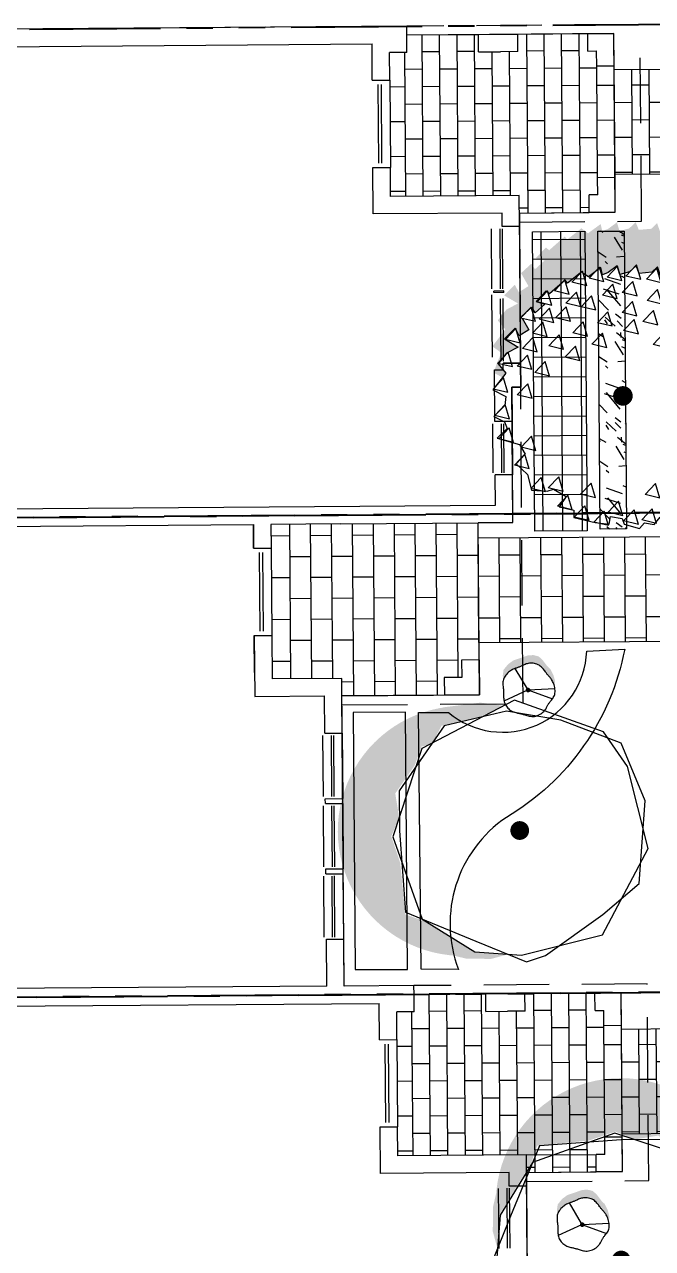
# Model space of a CAD drawing. Header units: feet. Extents: x 919634 to 928945, y 707022 to 708026.
# Drawn here: x 920528.63 to 920552.63, y 707397.41 to 707444.19 of the extents above; entities that cross this region are included whole.
import ezdxf

# ---------------------------------------------------------------- set-up
doc = ezdxf.new("R2010")
doc.units = ezdxf.units.FT
doc.header["$LTSCALE"] = 20
doc.header["$MEASUREMENT"] = 0
doc.linetypes.add('Site Plan$0$HIDDEN2', pattern=[0.1875, 0.125, -0.0625])
doc.linetypes.add('Site Plan$0$PHANTOM2', pattern=[1.25, 0.625, -0.125, 0.125, -0.125, 0.125, -0.125])
for name, color, linetype in [('-u-site-xref', 7, 'Continuous'), ('Site Plan$0$-u-site-bldg_interior', 252, 'Continuous'), ('Site Plan$0$SP-BLDG-ROOF ABOVE', 4, 'Site Plan$0$HIDDEN2'), ('Site Plan$0$SP-LOT PAVERS', 254, 'Continuous'), ('x-Villa6-LP Block$0$L-002', 253, 'Continuous'), ('x-Villa6-LP Block$0$LK-SHRB-013M', 253, 'Continuous'), ('x-Villa6-LP Block$0$LK-SHRB-035M', 253, 'Continuous'), ('x-Villa6-LP Block$0$LK-SHRB-TRNK', 253, 'Continuous'), ('x-Villa6-LP Block$0$LK-TREE-013M', 253, 'Continuous'), ('x-Villa6-LP Block$0$LK-TREE-025M', 253, 'Continuous'), ('x-Villa6-LP Block$0$LK-TREE-050M', 253, 'Continuous'), ('x-Villa6-LP Block$0$LK-TREE-TRNK', 253, 'Continuous'), ('x-Villa6-LP Block$0$LP-PATT-SHAR', 253, 'Continuous'), ('x-Villa6-LP Block$0$LP-SHAR-BRDR-CONT', 253, 'Continuous'), ('x-Villa6-LP Block$0$LP-SHRB', 253, 'Continuous'), ('x-Villa6-LP Block$0$LP-TREE', 253, 'Continuous')]:
    doc.layers.add(name, color=color, linetype=linetype)
for name, color, linetype, lineweight in [('Site Plan$0$SP-LOT LINES', 252, 'Site Plan$0$PHANTOM2', 40), ('Site Plan$0$SP-SIDEWALK', 2, 'Continuous', 25), ('SP-BUILDING-FOOTPRINT', 1, 'Continuous', 25)]:
    doc.layers.add(name, color=color, linetype=linetype, lineweight=lineweight)
for name, color, linetype, plot in [('x-Villa6-LP Block$0$LK-SHRB-SHAD', 253, 'Continuous', False), ('x-Villa6-LP Block$0$LK-TREE-SHAD', 253, 'Continuous', False), ('x-Villa6-LP Block$0$LK-TREE-SHAD-SM30', 253, 'Continuous', False), ('x-Villa6-LP Block$0$LK-TREE-SHAD-SM40', 253, 'Continuous', False), ('x-Villa6-LP Block$0$LK-TREE-SHAD-SM50', 253, 'Continuous', False)]:
    doc.layers.add(name, color=color, linetype=linetype, plot=plot)
doc.layers.get('-u-site-xref').off()

# ---------------------------------------------------------------- blocks, each defined once
blk = doc.blocks.new('Site Plan')
at = {"layer": 'Site Plan$0$SP-LOT PAVERS', "extrusion": (7.49369e-08, 5.50407e-10, 1)}
h = blk.add_hatch(dxfattribs=at)
h.set_pattern_fill('AR-B816', color=256, scale=0.083333, angle=90.4271)
h.set_pattern_definition([(90.42714, (920556.521, 707350.5699), (-0.666648, -0.00497), []), (180.42714, (920556.521, 707350.5699), (-0.661678, -0.671618), [0.666667, -0.666667])])
h.paths.add_polyline_path([(920551.169, 707442.469), (920551.168, 707442.599), (920550.501, 707442.594), (920550.497, 707443.18), (920550.164, 707443.177), (920550.159, 707443.843), (920547.481, 707443.823), (920547.486, 707443.157), (920545.986, 707443.146), (920545.981, 707443.813), (920543.242, 707443.791), (920543.247, 707443.126), (920542.581, 707443.121), (920542.622, 707437.621), (920547.538, 707437.658), (920547.543, 707436.979), (920550.21, 707437.011), (920550.205, 707437.677), (920550.538, 707437.68), (920550.533, 707438.335), (920551.2, 707438.34), (920551.199, 707438.469), (920555.865, 707438.503), (920555.836, 707442.503)])
h = blk.add_hatch(dxfattribs=at)
h.set_pattern_fill('AR-B816', color=256, scale=0.1, angle=90.4271)
h.set_pattern_definition([(90.4271, (920554.54635, 707347.1602), (-0.799978, -0.005964), []), (180.4271, (920554.54635, 707347.1602), (-0.794014, -0.805942), [0.8, -0.8])])
h.paths.add_polyline_path([(920545.969, 707424.57), (920545.965, 707425.145), (920538.048, 707425.086), (920538.092, 707419.181), (920540.759, 707419.201), (920540.764, 707418.533), (920544.68, 707418.563), (920544.675, 707419.23), (920545.342, 707419.235), (920545.337, 707419.9), (920546.004, 707419.906), (920545.999, 707420.57), (920555.999, 707420.645), (920555.969, 707424.645)])
h = blk.add_hatch(dxfattribs=at)
h.set_pattern_fill('AR-B816', color=256, scale=0.083333, angle=90.4271)
h.set_pattern_definition([(90.42714, (920556.7944, 707313.89814), (-0.666648, -0.00497), []), (180.42714, (920556.7944, 707313.89814), (-0.661678, -0.671618), [0.666667, -0.666667])])
h.paths.add_polyline_path([(920551.442, 707405.797), (920551.441, 707405.927), (920550.775, 707405.922), (920550.77, 707406.508), (920550.437, 707406.505), (920550.432, 707407.172), (920547.755, 707407.152), (920547.759, 707406.486), (920546.26, 707406.474), (920546.255, 707407.141), (920543.516, 707407.12), (920543.521, 707406.454), (920542.854, 707406.449), (920542.895, 707400.949), (920547.812, 707400.986), (920547.817, 707400.308), (920550.483, 707400.339), (920550.478, 707401.006), (920550.811, 707401.008), (920550.807, 707401.663), (920551.473, 707401.668), (920551.472, 707401.798), (920556.139, 707401.831), (920556.109, 707405.831)])
at = {"layer": 'Site Plan$0$-u-site-bldg_interior', "extrusion": (7.49369e-08, 5.50407e-10, 1)}
for p, q in [((920543.24, 707444.128, 0), (920502.824, 707443.827, 0)), ((920543.242, 707443.79, 0), (920543.24, 707444.126, 0)), ((920547.481, 707443.824, 0), (920550.159, 707443.844, 0)), ((920550.159, 707443.844, 0), (920551.159, 707443.851, 0)), ((920550.164, 707443.177, 0), (920550.159, 707443.844, 0)), ((920551.168, 707442.599, 0), (920551.159, 707443.851, 0)), ((920503.496, 707443.163, 0), (920541.912, 707443.449, 0)), ((920541.922, 707442.059, 0), (920541.912, 707443.449, 0)), ((920543.242, 707443.792, 0), (920545.981, 707443.813, 0)), ((920543.247, 707443.126, 0), (920543.242, 707443.792, 0)), ((920545.981, 707443.813, 0), (920547.481, 707443.824, 0)), ((920545.986, 707443.146, 0), (920545.981, 707443.813, 0)), ((920547.486, 707443.157, 0), (920547.481, 707443.824, 0)), ((920543.247, 707443.126, 0), (920542.581, 707443.121, 0)), ((920542.589, 707442.064, 0), (920542.581, 707443.121, 0)), ((920545.986, 707443.146, 0), (920546.819, 707443.152, 0)), ((920547.486, 707443.157, 0), (920546.819, 707443.152, 0)), ((920550.164, 707443.177, 0), (920550.497, 707443.18, 0)), ((920550.501, 707442.594, 0), (920550.497, 707443.18, 0)), ((920551.168, 707442.599, 0), (920550.501, 707442.594, 0)), ((920551.2, 707438.34, 0), (920551.168, 707442.599, 0)), ((920541.922, 707442.059, 0), (920542.589, 707442.064, 0)), ((920542.589, 707442.064, 0), (920542.613, 707438.731, 0)), ((920542.131, 707441.894, 0), (920542.154, 707438.894, 0)), ((920542.256, 707441.895, 0), (920542.279, 707438.895, 0)), ((920541.947, 707438.726, 0), (920542.613, 707438.731, 0)), ((920541.96, 707436.949, 0), (920541.947, 707438.726, 0)), ((920542.622, 707437.621, 0), (920542.613, 707438.731, 0)), ((920551.2, 707438.34, 0), (920550.533, 707438.335, 0)), ((920550.538, 707437.68, 0), (920550.533, 707438.335, 0)), ((920551.21, 707437.018, 0), (920551.2, 707438.34, 0)), ((920550.538, 707437.68, 0), (920550.205, 707437.677, 0)), ((920550.21, 707437.011, 0), (920550.205, 707437.677, 0)), ((920547.543, 707436.979, 0), (920550.21, 707437.011, 0)), ((920551.21, 707437.018, 0), (920550.21, 707437.011, 0)), ((920546.464, 707436.378, 0), (920546.481, 707434.086, 0)), ((920546.792, 707436.381, 0), (920546.81, 707434.089, 0)), ((920546.885, 707436.381, 0), (920546.902, 707434.089, 0)), ((920547.547, 707436.481, 0), (920547.586, 707431.252, 0)), ((920546.951, 707434.006, 0), (920546.565, 707434.003, 0)), ((920546.951, 707433.946, 0), (920546.951, 707434.006, 0)), ((920546.483, 707433.859, 0), (920546.501, 707431.477, 0)), ((920546.566, 707433.943, 0), (920546.565, 707434.003, 0)), ((920546.951, 707433.946, 0), (920546.566, 707433.943, 0)), ((920546.812, 707433.712, 0), (920546.83, 707431.329, 0)), ((920546.905, 707433.713, 0), (920546.923, 707431.33, 0)), ((920547.586, 707431.252, 0), (920546.923, 707431.247, 0)), ((920546.52, 707428.929, 0), (920546.534, 707427.058, 0)), ((920546.848, 707428.931, 0), (920546.862, 707427.061, 0)), ((920546.941, 707428.932, 0), (920546.955, 707427.061, 0)), ((920547.269, 707429.018, 0), (920547.284, 707426.98, 0)), ((920547.284, 707426.98, 0), (920546.618, 707426.975, 0)), ((920546.626, 707425.817, 0), (920546.618, 707426.975, 0)), ((920547.293, 707425.822, 0), (920547.284, 707426.98, 0)), ((920503.628, 707425.497, 0), (920546.626, 707425.817, 0)), ((920547.298, 707425.157, 0), (920547.293, 707425.822, 0)), ((920540.715, 707425.106, 0), (920545.965, 707425.145, 0)), ((920547.298, 707425.157, 0), (920545.965, 707425.147, 0)), ((920545.965, 707425.147, 0), (920547.298, 707425.157, 0)), ((920546.004, 707419.906, 0), (920545.965, 707425.145, 0)), ((920501.633, 707424.815, 0), (920537.382, 707425.081, 0)), ((920537.382, 707425.081, 0), (920537.388, 707424.173, 0)), ((920537.388, 707424.173, 0), (920537.382, 707425.081, 0)), ((920540.715, 707425.106, 0), (920538.048, 707425.086, 0)), ((920538.048, 707425.086, 0), (920538.055, 707424.178, 0)), ((920537.388, 707424.173, 0), (920538.055, 707424.178, 0)), ((920537.598, 707424.008, 0), (920537.62, 707421.008, 0)), ((920537.723, 707424.009, 0), (920537.745, 707421.009, 0)), ((920538.055, 707424.178, 0), (920538.08, 707420.844, 0)), ((920537.413, 707420.84, 0), (920538.08, 707420.844, 0)), ((920537.413, 707420.84, 0), (920537.431, 707418.509, 0)), ((920537.424, 707419.423, 0), (920537.413, 707420.84, 0)), ((920538.08, 707420.844, 0), (920538.092, 707419.181, 0)), ((920546.004, 707419.906, 0), (920545.337, 707419.901, 0)), ((920545.337, 707419.901, 0), (920545.342, 707419.235, 0)), ((920546.004, 707419.906, 0), (920546.014, 707418.573, 0)), ((920540.759, 707419.201, 0), (920538.092, 707419.181, 0)), ((920540.775, 707417.107, 0), (920540.759, 707419.201, 0)), ((920545.342, 707419.235, 0), (920544.675, 707419.23, 0)), ((920544.675, 707419.23, 0), (920544.68, 707418.563, 0)), ((920546.014, 707418.573, 0), (920544.68, 707418.563, 0)), ((920537.431, 707418.509, 0), (920540.097, 707418.529, 0)), ((920540.108, 707417.102, 0), (920540.097, 707418.529, 0)), ((920544.68, 707418.563, 0), (920540.764, 707418.534, 0)), ((920540.025, 707417.018, 0), (920540.043, 707414.685, 0)), ((920540.108, 707417.102, 0), (920540.775, 707417.107, 0)), ((920540.346, 707417.021, 0), (920540.363, 707414.687, 0)), ((920540.438, 707417.021, 0), (920540.456, 707414.688, 0)), ((920540.775, 707417.107, 0), (920540.793, 707414.607, 0)), ((920540.127, 707414.602, 0), (920540.793, 707414.607, 0)), ((920540.128, 707414.415, 0), (920540.127, 707414.602, 0)), ((920540.128, 707414.415, 0), (920540.795, 707414.42, 0)), ((920540.795, 707414.42, 0), (920540.793, 707414.607, 0)), ((920540.795, 707414.42, 0), (920540.813, 707411.92, 0)), ((920540.045, 707414.331, 0), (920540.063, 707411.998, 0)), ((920540.366, 707414.333, 0), (920540.383, 707412, 0)), ((920540.458, 707414.334, 0), (920540.476, 707412.001, 0)), ((920540.083, 707409.31, 0), (920540.065, 707411.643, 0)), ((920540.147, 707411.915, 0), (920540.813, 707411.92, 0)), ((920540.148, 707411.727, 0), (920540.147, 707411.915, 0)), ((920540.148, 707411.727, 0), (920540.815, 707411.732, 0)), ((920540.403, 707409.313, 0), (920540.386, 707411.646, 0)), ((920540.496, 707409.313, 0), (920540.478, 707411.647, 0)), ((920540.815, 707411.732, 0), (920540.813, 707411.92, 0)), ((920540.833, 707409.232, 0), (920540.815, 707411.732, 0)), ((920540.167, 707409.227, 0), (920540.833, 707409.232, 0)), ((920540.18, 707407.435, 0), (920540.167, 707409.227, 0)), ((920540.847, 707407.44, 0), (920540.833, 707409.232, 0)), ((920540.18, 707407.435, 0), (920501.764, 707407.149, 0)), ((920543.513, 707407.456, 0), (920540.847, 707407.44, 0)), ((920543.516, 707407.121, 0), (920543.513, 707407.456, 0)), ((920543.516, 707407.121, 0), (920546.255, 707407.141, 0)), ((920543.521, 707406.454, 0), (920543.516, 707407.121, 0)), ((920546.255, 707407.141, 0), (920547.755, 707407.152, 0)), ((920546.26, 707406.474, 0), (920546.255, 707407.141, 0)), ((920547.755, 707407.152, 0), (920550.432, 707407.172, 0)), ((920547.759, 707406.486, 0), (920547.755, 707407.152, 0)), ((920550.432, 707407.172, 0), (920551.432, 707407.18, 0)), ((920550.437, 707406.505, 0), (920550.432, 707407.172, 0)), ((920551.441, 707405.927, 0), (920551.432, 707407.18, 0)), ((920503.769, 707406.491, 0), (920542.185, 707406.777, 0)), ((920542.195, 707405.387, 0), (920542.185, 707406.777, 0)), ((920543.521, 707406.454, 0), (920542.854, 707406.449, 0)), ((920542.862, 707405.392, 0), (920542.854, 707406.449, 0)), ((920546.26, 707406.474, 0), (920547.093, 707406.481, 0)), ((920547.759, 707406.486, 0), (920547.093, 707406.481, 0)), ((920550.437, 707406.505, 0), (920550.77, 707406.508, 0)), ((920550.775, 707405.922, 0), (920550.77, 707406.508, 0)), ((920551.441, 707405.927, 0), (920550.775, 707405.922, 0)), ((920551.473, 707401.668, 0), (920551.441, 707405.927, 0)), ((920542.195, 707405.387, 0), (920542.862, 707405.392, 0)), ((920542.405, 707405.222, 0), (920542.427, 707402.222, 0)), ((920542.53, 707405.223, 0), (920542.552, 707402.223, 0)), ((920542.862, 707405.392, 0), (920542.887, 707402.059, 0)), ((920542.22, 707402.054, 0), (920542.887, 707402.059, 0)), ((920542.233, 707400.277, 0), (920542.22, 707402.054, 0)), ((920542.895, 707400.949, 0), (920542.887, 707402.059, 0)), ((920551.473, 707401.668, 0), (920550.807, 707401.663, 0)), ((920550.811, 707401.008, 0), (920550.807, 707401.663, 0)), ((920551.483, 707400.346, 0), (920551.473, 707401.668, 0)), ((920547.812, 707400.986, 0), (920550.478, 707401.006, 0)), ((920550.811, 707401.008, 0), (920550.478, 707401.006, 0)), ((920550.483, 707400.339, 0), (920550.478, 707401.006, 0)), ((920547.817, 707400.308, 0), (920550.483, 707400.339, 0)), ((920551.483, 707400.346, 0), (920550.483, 707400.339, 0)), ((920546.738, 707399.706, 0), (920546.755, 707397.414, 0)), ((920547.066, 707399.709, 0), (920547.083, 707397.417, 0)), ((920547.158, 707399.709, 0), (920547.176, 707397.418, 0)), ((920547.82, 707399.809, 0), (920547.859, 707394.58, 0))]:
    blk.add_line(p, q, dxfattribs=at)
at = {"layer": 'Site Plan$0$-u-site-bldg_interior', "extrusion": (7.49369e-08, 5.50407e-10, 1), "elevation": 0.069}
for points in [[(920547.546, 707436.549), (920547.538, 707437.658), (920542.622, 707437.621)], [(920547.543, 707436.979), (920547.547, 707436.47), (920546.884, 707436.465), (920546.881, 707436.986), (920541.96, 707436.949)], [(920547.259, 707430.333), (920547.593, 707430.336), (920547.586, 707431.252)], [(920547.82, 707399.877), (920547.812, 707400.986), (920542.895, 707400.949)], [(920547.817, 707400.308), (920547.82, 707399.798), (920547.158, 707399.793), (920547.154, 707400.314), (920542.233, 707400.277)]]:
    blk.add_lwpolyline(points, dxfattribs=at)
blk.add_lwpolyline([(920547.586, 707431.252), (920547.593, 707430.336), (920547.259, 707430.333), (920547.269, 707429.018), (920546.603, 707429.013), (920546.588, 707430.995), (920546.925, 707430.998), (920546.923, 707431.247)], close=True, dxfattribs=at)
at = {"layer": 'Site Plan$0$SP-BLDG-ROOF ABOVE', "extrusion": (7.49369e-08, 5.50407e-10, 1)}
for p, q in [((920552.156, 707444.192, 0), (920543.24, 707444.126, 0)), ((920552.212, 707436.674, 0), (920552.156, 707444.192, 0)), ((920547.546, 707436.639, 0), (920552.212, 707436.674, 0))]:
    blk.add_line(p, q, dxfattribs=at)
at = {"layer": 'Site Plan$0$SP-BLDG-ROOF ABOVE', "extrusion": (7.49369e-08, 5.50407e-10, 1), "elevation": 0.069}
for points in [[(920540.767, 707418.185), (920547.683, 707418.236), (920547.593, 707430.334)], [(920547.819, 707399.97), (920552.486, 707400.005), (920552.43, 707407.523), (920543.513, 707407.456)]]:
    blk.add_lwpolyline(points, dxfattribs=at)
at = {"layer": 'Site Plan$0$SP-LOT LINES', "ltscale": 0.4, "extrusion": (7.49369e-08, 5.50407e-10, 1)}
for p, q in [((920488.825, 707443.72, 0), (920578.823, 707444.391, 0)), ((920578.962, 707425.725, 0), (920488.964, 707425.054, 0)), ((920488.964, 707425.054, 0), (920578.962, 707425.725, 0)), ((920489.101, 707406.721, 0), (920579.099, 707407.392, 0)), ((920579.099, 707407.392, 0), (920489.101, 707406.721, 0))]:
    blk.add_line(p, q, dxfattribs=at)
at = {"layer": 'Site Plan$0$SP-SIDEWALK', "extrusion": (7.49369e-08, 5.50407e-10, 1)}
for p, q in [((920551.17, 707442.469, 0), (920555.832, 707442.503, 0)), ((920551.198, 707438.469, 0), (920555.861, 707438.503, 0)), ((920545.969, 707424.57, 0), (920555.97, 707424.645, 0)), ((920545.999, 707420.57, 0), (920555.999, 707420.645, 0)), ((920551.443, 707405.797, 0), (920556.106, 707405.831, 0)), ((920551.472, 707401.798, 0), (920556.135, 707401.831, 0))]:
    blk.add_line(p, q, dxfattribs=at)
blk = doc.blocks.new('x-Villa6-LP Block$0$TREE-SIMP-007')
at = {"layer": 'x-Villa6-LP Block$0$LK-TREE-SHAD'}
blk.add_hatch(color=256, dxfattribs=at).paths.add_polyline_path([(0.0446, 0.4933), (0.1186, 0.5129), (0.2186, 0.5107), (0.362, 0.476), (0.4816, 0.4108), (0.5968, 0.2935), (0.6686, 0.0957), (0.6708, -0.0759), (0.6294, -0.2193), (0.5555, -0.3345), (0.436, -0.4301), (0.3012, -0.4952), (0.1533, -0.5126), (0.062, -0.4996), (0.1533, -0.4561), (0.3099, -0.4214), (0.349, -0.3475), (0.3903, -0.3388), (0.4186, -0.2628), (0.4968, -0.152), (0.4816, -0.0542), (0.5142, 0.0197), (0.4794, 0.124), (0.4599, 0.3326), (0.3925, 0.3565), (0.1838, 0.4868)])
at = {"layer": 'x-Villa6-LP Block$0$LK-TREE-SHAD-SM30'}
h = blk.add_hatch(color=256, dxfattribs=at)
edge = h.paths.add_edge_path()
edge.add_arc((0.2278, 0), 0.5, 268.9557, 451.0443)
edge.add_arc((0.2096, 0), 0.5, -88.9557, 88.9557, ccw=False)
at = {"layer": 'x-Villa6-LP Block$0$LK-TREE-SHAD-SM40'}
h = blk.add_hatch(color=256, dxfattribs=at)
edge = h.paths.add_edge_path()
edge.add_arc((0.2096, 0), 0.5, 271.0443, 448.9557)
edge.add_arc((0.2096, 0), 0.5, 88.9557, 91.3924)
edge.add_arc((0.1853, 0), 0.5, -88.6076, 88.6076, ccw=False)
edge.add_arc((0.2096, 0), 0.5, 268.6076, 271.0443)
at = {"layer": 'x-Villa6-LP Block$0$LK-TREE-SHAD-SM50'}
h = blk.add_hatch(color=256, dxfattribs=at)
edge = h.paths.add_edge_path()
edge.add_arc((0.1853, 0), 0.5, 271.3924, 448.6076)
edge.add_arc((0.1853, 0), 0.5, 88.6076, 95.2219)
edge.add_arc((0.1591, -0.0014), 0.4997, -86.0659, 92.2148, ccw=False)
edge.add_arc((0.1853, 0), 0.5, 270.9269, 271.3924)
at = {"layer": 'x-Villa6-LP Block$0$LK-TREE-025M'}
blk.add_lwpolyline([(-0.0996, 0.5009), (-0.3296, 0.3389), (-0.4764, 0.2162), (-0.5027, -0.1144), (-0.4085, -0.3466), (-0.1675, -0.4407), (0.0494, -0.4779), (0.2992, -0.421), (0.4811, -0.1626), (0.4811, -0.0028), (0.4592, 0.3235), (0.1787, 0.4418), (-0.0229, 0.525)], close=True, dxfattribs=at)
at = {"layer": 'x-Villa6-LP Block$0$LK-TREE-050M'}
blk.add_lwpolyline([(-0.0032, 0.4987), (-0.3274, 0.4199), (-0.5137, 0.0761), (-0.4326, -0.2524), (-0.3384, -0.3925), (0.0166, -0.5217), (0.3891, -0.3312), (0.5074, 0.0213), (0.3934, 0.352), (0.1831, 0.4834)], close=True, dxfattribs=at)
at = {"layer": 'x-Villa6-LP Block$0$LK-TREE-TRNK', "const_width": 0.0375}
blk.add_lwpolyline([(-0.0187, 0, 1), (0.0188, 0, 1)], format="xyb", close=True, dxfattribs=at)
blk = doc.blocks.new('x-Villa6-LP Block$0$TREE-EVGR-001')
at = {"layer": 'x-Villa6-LP Block$0$LK-TREE-SHAD'}
blk.add_hatch(color=256, dxfattribs=at).paths.add_polyline_path([(0.109, -0.4758), (0.1079, -0.5039), (0.1722, -0.4845), (0.1683, -0.4622), (0.2405, -0.4622), (0.2327, -0.5), (0.2814, -0.4728), (0.297, -0.4533), (0.3476, -0.4513), (0.3963, -0.4359), (0.3769, -0.4143), (0.4451, -0.3637), (0.449, -0.3988), (0.5055, -0.3656), (0.4899, -0.3462), (0.5191, -0.3111), (0.5673, -0.2935), (0.5386, -0.2546), (0.562, -0.2351), (0.6244, -0.2118), (0.6068, -0.1884), (0.6166, -0.1514), (0.6614, -0.1358), (0.64, -0.1144), (0.6361, -0.0657), (0.6653, -0.054), (0.6419, -0.0287), (0.6322, 0.0083), (0.6653, 0.0181), (0.64, 0.0531), (0.6322, 0.0745), (0.6594, 0.0804), (0.6244, 0.1291), (0.6341, 0.1427), (0.6438, 0.1544), (0.601, 0.2089), (0.6127, 0.2187), (0.5601, 0.279), (0.5717, 0.2907), (0.5308, 0.3297), (0.5211, 0.2966), (0.4879, 0.3336), (0.5094, 0.3472), (0.4735, 0.3871), (0.4236, 0.3589), (0.4003, 0.3959), (0.4295, 0.4115), (0.3886, 0.4524), (0.3574, 0.3998), (0.334, 0.4446), (0.2931, 0.4777), (0.258, 0.4485), (0.1937, 0.4991), (0.1683, 0.4644), (0.1333, 0.4806), (0.0923, 0.4952), (0.0746, 0.4614), (0.091, 0.4485), (0.1261, 0.4777), (0.167, 0.4446), (0.1904, 0.3998), (0.2216, 0.4524), (0.2625, 0.4115), (0.2333, 0.3959), (0.2566, 0.3589), (0.3065, 0.3871), (0.3424, 0.3472), (0.3209, 0.3336), (0.3541, 0.2966), (0.3638, 0.3297), (0.4047, 0.2907), (0.3931, 0.279), (0.4457, 0.2187), (0.434, 0.2089), (0.4768, 0.1544), (0.4671, 0.1427), (0.4574, 0.1291), (0.4924, 0.0804), (0.4652, 0.0745), (0.473, 0.0531), (0.4983, 0.0181), (0.4652, 0.0083), (0.4749, -0.0287), (0.4983, -0.054), (0.4691, -0.0657), (0.473, -0.1144), (0.4944, -0.1358), (0.4496, -0.1514), (0.4398, -0.1884), (0.4574, -0.2118), (0.395, -0.2351), (0.3716, -0.2546), (0.4003, -0.2935), (0.3521, -0.3111), (0.3229, -0.3462), (0.3385, -0.3656), (0.282, -0.3988), (0.2781, -0.3637), (0.2099, -0.4143), (0.2293, -0.4359), (0.1806, -0.4513), (0.13, -0.4533), (0.1144, -0.4728)])
at = {"layer": 'x-Villa6-LP Block$0$LK-TREE-013M'}
for p, q in [((-0.1749, 0.4209), (-0.1609, 0.4775)), ((-0.1189, 0.4371), (-0.1609, 0.4775)), ((-0.0858, 0.4354), (-0.0718, 0.4921)), ((-0.0297, 0.4516), (-0.0718, 0.4921)), ((0.0161, 0.4409), (0.0301, 0.4975)), ((0.0721, 0.4571), (0.0301, 0.4975)), ((0.1143, 0.4227), (0.1284, 0.4793)), ((0.1704, 0.4389), (0.1284, 0.4793)), ((-0.1749, 0.4209), (-0.1189, 0.4371)), ((-0.0858, 0.4354), (-0.0297, 0.4516)), ((0.0161, 0.4409), (0.0721, 0.4571)), ((0.1143, 0.4227), (0.1704, 0.4389)), ((0.2053, 0.3918), (0.2193, 0.4484)), ((0.2614, 0.408), (0.2193, 0.4484)), ((-0.2768, 0.3609), (-0.2628, 0.4175)), ((-0.2768, 0.3609), (-0.2208, 0.3771)), ((-0.2208, 0.3771), (-0.2628, 0.4175)), ((-0.2077, 0.3354), (-0.1937, 0.3921)), ((-0.1516, 0.3516), (-0.1937, 0.3921)), ((-0.0076, 0.3482), (0.0065, 0.4048)), ((0.0485, 0.3643), (0.0065, 0.4048)), ((0.1034, 0.3482), (0.1174, 0.4048)), ((0.1595, 0.3643), (0.1174, 0.4048)), ((0.1702, 0.3272), (0.1842, 0.3838)), ((0.2262, 0.3433), (0.1842, 0.3838)), ((0.2053, 0.3918), (0.2614, 0.408)), ((0.2872, 0.3336), (0.3012, 0.3902)), ((0.3432, 0.3498), (0.3012, 0.3902)), ((-0.366, 0.2991), (-0.352, 0.3557)), ((-0.3099, 0.3152), (-0.352, 0.3557)), ((-0.2077, 0.3354), (-0.1516, 0.3516)), ((-0.0076, 0.3482), (0.0485, 0.3643)), ((0.0779, 0.2809), (0.092, 0.3375)), ((0.134, 0.297), (0.092, 0.3375)), ((0.1034, 0.3482), (0.1595, 0.3643)), ((0.1702, 0.3272), (0.2262, 0.3433)), ((0.229, 0.2882), (0.243, 0.3448)), ((0.285, 0.3043), (0.243, 0.3448)), ((0.2872, 0.3336), (0.3432, 0.3498)), ((-0.366, 0.2991), (-0.3099, 0.3152)), ((-0.3648, 0.2323), (-0.3507, 0.2889)), ((-0.3087, 0.2485), (-0.3507, 0.2889)), ((0.0779, 0.2809), (0.134, 0.297)), ((0.1798, 0.2263), (0.1939, 0.283)), ((0.2359, 0.2425), (0.1939, 0.283)), ((0.229, 0.2882), (0.285, 0.3043)), ((0.2824, 0.2625), (0.2964, 0.3191)), ((0.3384, 0.2786), (0.2964, 0.3191)), ((0.349, 0.27), (0.3631, 0.3266)), ((0.349, 0.27), (0.4051, 0.2861)), ((0.4051, 0.2861), (0.3631, 0.3266)), ((-0.4351, 0.1972), (-0.4211, 0.2539)), ((-0.3791, 0.2134), (-0.4211, 0.2539)), ((-0.3648, 0.2323), (-0.3087, 0.2485)), ((0.1798, 0.2263), (0.2359, 0.2425)), ((0.2824, 0.2625), (0.3384, 0.2786)), ((0.2872, 0.1991), (0.3012, 0.2557)), ((0.3432, 0.2152), (0.3012, 0.2557)), ((0.3909, 0.2027), (0.4049, 0.2593)), ((0.4469, 0.2189), (0.4049, 0.2593)), ((-0.4769, 0.1331), (-0.4629, 0.1898)), ((-0.4209, 0.1493), (-0.4629, 0.1898)), ((-0.4351, 0.1972), (-0.3791, 0.2134)), ((0.1362, 0.1645), (0.1502, 0.2211)), ((0.1922, 0.1807), (0.1502, 0.2211)), ((0.229, 0.1336), (0.243, 0.1902)), ((0.285, 0.1498), (0.243, 0.1902)), ((0.2872, 0.1991), (0.3432, 0.2152)), ((0.3428, 0.159), (0.3568, 0.2156)), ((0.3988, 0.1752), (0.3568, 0.2156)), ((0.3909, 0.2027), (0.4469, 0.2189)), ((0.4236, 0.1354), (0.4377, 0.192)), ((0.4797, 0.1516), (0.4377, 0.192)), ((-0.4769, 0.1331), (-0.4209, 0.1493)), ((-0.3896, 0.1081), (-0.3756, 0.1648)), ((-0.3336, 0.1243), (-0.3756, 0.1648)), ((0.1362, 0.1645), (0.1922, 0.1807)), ((0.229, 0.1336), (0.285, 0.1498)), ((0.329, 0.1009), (0.3431, 0.1575)), ((0.3428, 0.159), (0.3988, 0.1752)), ((0.3851, 0.117), (0.3431, 0.1575)), ((0.4236, 0.1354), (0.4797, 0.1516)), ((-0.497, 0.0591), (-0.4829, 0.1157)), ((-0.4409, 0.0752), (-0.4829, 0.1157)), ((-0.3896, 0.1081), (-0.3336, 0.1243)), ((0.1853, 0.0609), (0.1993, 0.1175)), ((0.2413, 0.077), (0.1993, 0.1175)), ((0.2672, 0.0391), (0.2812, 0.0957)), ((0.3232, 0.0552), (0.2812, 0.0957)), ((0.329, 0.1009), (0.3851, 0.117)), ((0.4382, 0.07), (0.4522, 0.1266)), ((0.4942, 0.0861), (0.4522, 0.1266)), ((-0.497, 0.0591), (-0.4409, 0.0752)), ((-0.4597, 0.0038), (-0.4457, 0.0604)), ((-0.4036, 0.0199), (-0.4457, 0.0604)), ((0.1853, 0.0609), (0.2413, 0.077)), ((0.2672, 0.0391), (0.3232, 0.0552)), ((0.3727, 0.0191), (0.3867, 0.0757)), ((0.4287, 0.0352), (0.3867, 0.0757)), ((0.4382, 0.07), (0.4942, 0.0861)), ((0.4418, 0.0009), (0.4559, 0.0575)), ((0.4979, 0.017), (0.4559, 0.0575)), ((-0.4933, -0.0555), (-0.4793, 0.0011)), ((-0.4373, -0.0393), (-0.4793, 0.0011)), ((-0.4597, 0.0038), (-0.4036, 0.0199)), ((0.3054, -0.0555), (0.3194, 0.0011)), ((0.3614, -0.0393), (0.3194, 0.0011)), ((0.3727, 0.0191), (0.4287, 0.0352)), ((0.4418, 0.0009), (0.4979, 0.017)), ((-0.4933, -0.0555), (-0.4373, -0.0393)), ((0.2362, -0.061), (0.2503, -0.0043)), ((0.2362, -0.061), (0.2923, -0.0448)), ((0.2923, -0.0448), (0.2503, -0.0043)), ((0.3054, -0.0555), (0.3614, -0.0393)), ((0.3818, -0.0573), (0.3958, -0.0007)), ((0.3818, -0.0573), (0.4378, -0.0412)), ((0.4378, -0.0412), (0.3958, -0.0007)), ((0.4455, -0.0719), (0.4595, -0.0152)), ((0.5015, -0.0557), (0.4595, -0.0152)), ((-0.4899, -0.1256), (-0.4759, -0.0689)), ((-0.4338, -0.1094), (-0.4759, -0.0689)), ((-0.3933, -0.1391), (-0.3792, -0.0825)), ((-0.3372, -0.123), (-0.3792, -0.0825)), ((0.2708, -0.1355), (0.2848, -0.0789)), ((0.3269, -0.1193), (0.2848, -0.0789)), ((0.4327, -0.1501), (0.4468, -0.0934)), ((0.4455, -0.0719), (0.5015, -0.0557)), ((0.4888, -0.1339), (0.4468, -0.0934)), ((-0.4899, -0.1256), (-0.4338, -0.1094)), ((-0.3933, -0.1391), (-0.3372, -0.123)), ((0.1817, -0.1737), (0.1957, -0.1171)), ((0.2377, -0.1575), (0.1957, -0.1171)), ((0.2708, -0.1355), (0.3269, -0.1193)), ((0.3509, -0.1519), (0.3649, -0.0953)), ((0.3509, -0.1519), (0.4069, -0.1357)), ((0.4069, -0.1357), (0.3649, -0.0953)), ((0.4327, -0.1501), (0.4888, -0.1339)), ((-0.466, -0.2064), (-0.452, -0.1498)), ((-0.41, -0.1903), (-0.452, -0.1498)), ((0.1817, -0.1737), (0.2377, -0.1575)), ((0.2471, -0.2119), (0.2612, -0.1553)), ((0.3032, -0.1957), (0.2612, -0.1553)), ((0.3363, -0.2428), (0.3503, -0.1862)), ((0.3923, -0.2266), (0.3503, -0.1862)), ((0.4, -0.2319), (0.414, -0.1753)), ((0.456, -0.2157), (0.414, -0.1753)), ((-0.466, -0.2064), (-0.41, -0.1903)), ((-0.3423, -0.2646), (-0.3283, -0.208)), ((-0.2863, -0.2484), (-0.3283, -0.208)), ((0.0416, -0.281), (0.0556, -0.2244)), ((0.0976, -0.2648), (0.0556, -0.2244)), ((0.1416, -0.2737), (0.1557, -0.2171)), ((0.1977, -0.2575), (0.1557, -0.2171)), ((0.2471, -0.2119), (0.3032, -0.1957)), ((0.2653, -0.2755), (0.2794, -0.2189)), ((0.3214, -0.2594), (0.2794, -0.2189)), ((0.3363, -0.2428), (0.3923, -0.2266)), ((0.4, -0.2319), (0.456, -0.2157)), ((-0.4206, -0.2937), (-0.4065, -0.2371)), ((-0.4206, -0.2937), (-0.3645, -0.2775)), ((-0.3645, -0.2775), (-0.4065, -0.2371)), ((-0.3423, -0.2646), (-0.2863, -0.2484)), ((0.0416, -0.281), (0.0976, -0.2648)), ((0.1416, -0.2737), (0.1977, -0.2575)), ((0.2653, -0.2755), (0.3214, -0.2594)), ((0.3454, -0.3064), (0.3594, -0.2498)), ((0.4014, -0.2903), (0.3594, -0.2498)), ((-0.3605, -0.3683), (-0.3465, -0.3116)), ((-0.3045, -0.3521), (-0.3465, -0.3116)), ((-0.2368, -0.3719), (-0.2228, -0.3153)), ((-0.1808, -0.3557), (-0.2228, -0.3153)), ((-0.0403, -0.3428), (-0.0263, -0.2862)), ((-0.0403, -0.3428), (0.0157, -0.3266)), ((0.0157, -0.3266), (-0.0263, -0.2862)), ((0.0798, -0.3646), (0.0938, -0.308)), ((0.1358, -0.3485), (0.0938, -0.308)), ((0.2035, -0.341), (0.2175, -0.2844)), ((0.2035, -0.341), (0.2595, -0.3248)), ((0.2595, -0.3248), (0.2175, -0.2844)), ((0.2781, -0.3846), (0.2921, -0.328)), ((0.3341, -0.3685), (0.2921, -0.328)), ((0.3454, -0.3064), (0.4014, -0.2903)), ((-0.3605, -0.3683), (-0.3045, -0.3521)), ((-0.2957, -0.4188), (-0.2817, -0.3621)), ((-0.2397, -0.4026), (-0.2817, -0.3621)), ((-0.2368, -0.3719), (-0.1808, -0.3557)), ((-0.1222, -0.421), (-0.1082, -0.3644)), ((-0.0661, -0.4048), (-0.1082, -0.3644)), ((-0.0021, -0.4264), (0.0119, -0.3698)), ((0.0539, -0.4103), (0.0119, -0.3698)), ((0.0798, -0.3646), (0.1358, -0.3485)), ((0.2781, -0.3846), (0.3341, -0.3685)), ((-0.2957, -0.4188), (-0.2397, -0.4026)), ((-0.2077, -0.461), (-0.1937, -0.4044)), ((-0.1516, -0.4448), (-0.1937, -0.4044)), ((-0.1222, -0.421), (-0.0661, -0.4048)), ((-0.0021, -0.4264), (0.0539, -0.4103)), ((0.178, -0.4519), (0.192, -0.3953)), ((0.2341, -0.4357), (0.192, -0.3953)), ((-0.2077, -0.461), (-0.1516, -0.4448)), ((-0.0585, -0.4974), (-0.0445, -0.4407)), ((-0.0025, -0.4812), (-0.0445, -0.4407)), ((0.067, -0.4919), (0.0811, -0.4353)), ((0.1231, -0.4757), (0.0811, -0.4353)), ((0.178, -0.4519), (0.2341, -0.4357)), ((-0.0585, -0.4974), (-0.0025, -0.4812)), ((0.067, -0.4919), (0.1231, -0.4757))]:
    blk.add_line(p, q, dxfattribs=at)
at = {"layer": 'x-Villa6-LP Block$0$LK-TREE-050M'}
for points in [[(0.3015, 0.3842), (0.2566, 0.3589), (0.2333, 0.3959), (0.2625, 0.4115), (0.2216, 0.4524), (0.1904, 0.3998), (0.167, 0.4446), (0.1261, 0.4777), (0.091, 0.4485), (0.0267, 0.4991), (0.0013, 0.4485), (-0.0337, 0.4524), (-0.0747, 0.4952), (-0.0961, 0.4543), (-0.1214, 0.4446), (-0.1585, 0.4835), (-0.1838, 0.3979), (-0.2208, 0.3764), (-0.2578, 0.4115), (-0.2988, 0.3686), (-0.3592, 0.3531), (-0.3631, 0.2927), (-0.3553, 0.2693), (-0.3845, 0.2206), (-0.4235, 0.2479), (-0.4371, 0.1914), (-0.4644, 0.1914), (-0.4839, 0.1096), (-0.4917, 0.057), (-0.4625, 0.0512), (-0.4703, 0.0064), (-0.4917, -0.0014), (-0.5092, -0.0599), (-0.4878, -0.0793), (-0.4936, -0.1163), (-0.4664, -0.1397), (-0.4664, -0.167), (-0.4722, -0.2157), (-0.4352, -0.2098), (-0.4118, -0.2429), (-0.4254, -0.2936), (-0.3865, -0.2916), (-0.3455, -0.3131), (-0.367, -0.3695), (-0.3358, -0.3695), (-0.291, -0.3676), (-0.3007, -0.4202), (-0.2812, -0.4221), (-0.2403, -0.4085), (-0.1955, -0.4241), (-0.215, -0.4669), (-0.1546, -0.4494), (-0.0941, -0.4533), (-0.0571, -0.4513), (-0.0591, -0.5039), (0.0052, -0.4845), (0.0013, -0.4513), (0.0735, -0.4513), (0.0657, -0.5), (0.1144, -0.4728), (0.13, -0.4533), (0.1806, -0.4513), (0.2235, -0.4377)], [(0.3989, -0.2916), (0.3716, -0.2546), (0.395, -0.2351), (0.4574, -0.2118), (0.4398, -0.1884), (0.4496, -0.1514), (0.4944, -0.1358), (0.473, -0.1144), (0.4691, -0.0657), (0.4983, -0.054), (0.4749, -0.0287), (0.4652, 0.0083), (0.4983, 0.0181), (0.473, 0.0531), (0.4652, 0.0745), (0.4924, 0.0804), (0.4574, 0.1291), (0.4671, 0.1427), (0.4768, 0.1544), (0.434, 0.2089), (0.4457, 0.2187), (0.3931, 0.279), (0.4047, 0.2907), (0.3638, 0.3297), (0.3541, 0.2966), (0.3209, 0.3336), (0.3424, 0.3472), (0.3073, 0.3862)], [(0.2274, -0.4338), (0.2099, -0.4143), (0.2781, -0.3637), (0.282, -0.3988), (0.3385, -0.3656), (0.3229, -0.3462), (0.3521, -0.3111), (0.4106, -0.2897)]]:
    blk.add_lwpolyline(points, dxfattribs=at)
at = {"layer": 'x-Villa6-LP Block$0$LK-TREE-TRNK', "const_width": 0.0375}
blk.add_lwpolyline([(-0.007, -0.0174, 1), (0.007, 0.0174, 1)], format="xyb", close=True, dxfattribs=at)
blk = doc.blocks.new('x-Villa6-LP Block$0$SHRUB-LRG-121')
at = {"layer": 'x-Villa6-LP Block$0$LK-SHRB-SHAD'}
blk.add_hatch(color=256, dxfattribs=at).paths.add_polyline_path([(0.207, 0.499), (0.295, 0.508), (0.412, 0.491), (0.524, 0.398), (0.6, 0.292), (0.643, 0.158), (0.699, -0.002), (0.704, -0.11), (0.678, -0.216), (0.611, -0.291), (0.475, -0.393), (0.41, -0.458), (0.291, -0.516), (0.168, -0.546), (0.088, -0.542), (0.064, -0.531), (0.153, -0.508), (0.239, -0.458), (0.315, -0.391), (0.418, -0.317), (0.503, -0.222), (0.539, -0.136), (0.539, -0.008), (0.505, 0.102), (0.464, 0.184), (0.431, 0.277), (0.367, 0.385), (0.289, 0.456), (0.241, 0.484)])
at = {"layer": 'x-Villa6-LP Block$0$LK-SHRB-013M'}
for p, q in [((-0.21, 0.481), (0.003, 0.005)), ((0.024, 0.012), (0.439, 0.254)), ((0.003, 0.005), (-0.183, -0.49))]:
    blk.add_line(p, q, dxfattribs=at)
at = {"layer": 'x-Villa6-LP Block$0$LK-SHRB-035M'}
blk.add_line((0.003, -0.004), (0.025, -0.54), dxfattribs=at)
blk.add_lwpolyline([(0.366, -0.351), (0.382, -0.34), (0.398, -0.328), (0.416, -0.314), (0.433, -0.3), (0.451, -0.284), (0.467, -0.267), (0.483, -0.248), (0.497, -0.228), (0.509, -0.206), (0.519, -0.182), (0.527, -0.157), (0.534, -0.132), (0.538, -0.106), (0.54, -0.081), (0.541, -0.056), (0.539, -0.031), (0.536, -0.008), (0.532, 0.014), (0.526, 0.034), (0.519, 0.054), (0.511, 0.073), (0.504, 0.09), (0.496, 0.107), (0.489, 0.122), (0.483, 0.137), (0.477, 0.151), (0.471, 0.164), (0.466, 0.177), (0.461, 0.19), (0.456, 0.204), (0.451, 0.217), (0.446, 0.232), (0.441, 0.247), (0.435, 0.263), (0.429, 0.28), (0.421, 0.297), (0.413, 0.315), (0.403, 0.333), (0.391, 0.352), (0.378, 0.371), (0.362, 0.39), (0.345, 0.409), (0.326, 0.427), (0.305, 0.444), (0.284, 0.46), (0.262, 0.474), (0.239, 0.486), (0.215, 0.495), (0.192, 0.502), (0.168, 0.506), (0.145, 0.507), (0.122, 0.507), (0.1, 0.506), (0.079, 0.504), (0.059, 0.502), (0.04, 0.499), (0.022, 0.498), (0.006, 0.496), (-0.009, 0.495), (-0.024, 0.494), (-0.039, 0.494), (-0.055, 0.494), (-0.071, 0.493), (-0.088, 0.494), (-0.107, 0.494), (-0.126, 0.494), (-0.147, 0.493), (-0.169, 0.492), (-0.191, 0.489), (-0.214, 0.486), (-0.236, 0.48), (-0.259, 0.473), (-0.281, 0.464), (-0.302, 0.453), (-0.323, 0.44), (-0.342, 0.426), (-0.361, 0.41), (-0.378, 0.392), (-0.393, 0.374), (-0.407, 0.355), (-0.419, 0.335), (-0.429, 0.314), (-0.438, 0.293), (-0.445, 0.272), (-0.452, 0.252), (-0.457, 0.232), (-0.462, 0.213), (-0.466, 0.195), (-0.469, 0.178), (-0.473, 0.163), (-0.477, 0.148), (-0.481, 0.133), (-0.485, 0.118), (-0.489, 0.102), (-0.494, 0.086), (-0.5, 0.068), (-0.506, 0.048), (-0.513, 0.027), (-0.519, 0.004), (-0.525, -0.02), (-0.529, -0.045), (-0.532, -0.07), (-0.533, -0.097), (-0.531, -0.123), (-0.525, -0.15), (-0.517, -0.177), (-0.507, -0.203), (-0.495, -0.228), (-0.481, -0.252), (-0.466, -0.274), (-0.45, -0.295), (-0.434, -0.313), (-0.418, -0.328), (-0.402, -0.341), (-0.386, -0.352), (-0.371, -0.362), (-0.356, -0.37), (-0.342, -0.377), (-0.328, -0.384), (-0.315, -0.39), (-0.303, -0.397), (-0.291, -0.403), (-0.28, -0.411), (-0.268, -0.418), (-0.257, -0.427), (-0.245, -0.436), (-0.233, -0.446), (-0.219, -0.457), (-0.205, -0.469), (-0.19, -0.482), (-0.173, -0.495), (-0.155, -0.507), (-0.136, -0.519), (-0.114, -0.529), (-0.092, -0.537), (-0.067, -0.542), (-0.04, -0.545), (-0.013, -0.545), (0.016, -0.542), (0.045, -0.538), (0.073, -0.532), (0.101, -0.524), (0.127, -0.515), (0.151, -0.506), (0.172, -0.496), (0.191, -0.486), (0.208, -0.475), (0.224, -0.465), (0.237, -0.455), (0.25, -0.444), (0.261, -0.434), (0.272, -0.425), (0.283, -0.416), (0.293, -0.407), (0.304, -0.398), (0.314, -0.389), (0.326, -0.38), (0.338, -0.371), (0.351, -0.361)], close=True, dxfattribs=at)
at = {"layer": 'x-Villa6-LP Block$0$LK-SHRB-TRNK', "const_width": 0.0469}
blk.add_lwpolyline([(-0.023, 0, 1), (0.023, 0, 1)], format="xyb", close=True, dxfattribs=at)
blk = doc.blocks.new('x-Villa6-LP Block', base_point=(60.568, 154.949, 0))
at = {"layer": 'x-Villa6-LP Block$0$LP-PATT-SHAR'}
h = blk.add_hatch(dxfattribs=at)
h.set_pattern_fill('ANSI37', color=256, scale=6, angle=45)
h.set_pattern_definition([(90, (154.89776, 160.7845), (-0.75, -9e-19), []), (180, (154.89776, 160.7845), (-5e-17, -0.75), [])])
h.paths.add_polyline_path([(154.898, 160.785), (154.9, 162.785), (166.345, 162.785), (166.345, 160.785)])
h = blk.add_hatch(dxfattribs=at)
h.set_pattern_fill('LAFX-C235-MULCH', color=256, scale=4, pattern_type=2)
h.set_pattern_definition([(4.236394799, (922375.61448, 708259.54113), (-55.999999999963, -3.999999999998), [0.196788, -108.099101158]), (11.88865804, (922378.04216, 708261.56905), (-19.999999999988, -3.999999999987), [0.28226, -77.38369009]), (18.758650348, (922374.45149, 708261.08933), (-12.0013524932457, -3.9959402314204), [0.40684, -210.837088112]), (26.56505118, (922374.626, 708259.9118), (4, 4), [0.195036, -8.749234976]), (29.291362171, (922374.545965, 708260.53697), (-99.999999999965, -56.000000000016), [0.34172, -187.700846983]), (30.579226872, (922378.1948, 708262.35417), (-67.999999999959, -39.999999999993), [0.18574, -102.029717959]), (30.96375653, (922377.30804, 708260.3043), (-8, -4), [0.59336, -22.730447795]), (31.607502246, (922378.04944, 708261.15473), (-20.000000000025, -11.99999999999), [0.2219, -60.835449442]), (33.69006753, (922376.6175, 708258.5744), (-8, -4), [0.262072, -14.160132096]), (34.69515353, (922377.03912, 708262.1578), (-12, -7.99999999999), [0.34478, -62.900773356]), (35.188743132, (922376.050565, 708258.17461), (-107.9704025626283, -76.042042124729), [0.69372, -214.601423458]), (35.753887254, (922377.77324, 708259.91909), (-28.000000000026, -19.999999999992), [0.44784, -122.775543857]), (36.41637852, (922375.294645, 708259.70101), (-76.0141497079346, -55.980791742727), [0.55096, -208.255153236]), (36.869897646, (922374.764, 708261.7508), (-12, -8), [0.145372, -19.854628052]), (37.184706453, (922374.83672, 708261.22017), (-16, -11.999999999985), [0.26458, -145.337616847]), (38.990994042, (922376.26864, 708260.45697), (-20.000000000004, -16), [0.196388, -107.877662002]), (39.61068824, (922375.927, 708261.59085), (-91.999999999979, -75.999999999911), [0.82084, -149.751405045]), (40.502848385, (922377.693285, 708261.27105), (-135.96590655979, -116.039959726762), [0.45884, -215.170467848]), (41.34777722, (922374.844, 708260.70417), (-31.999999999918, -27.999999999934), [0.24204, -132.964550145]), (42.580490783, (922378.129405, 708258.61073), (-47.999999999929, -43.9999999998675), [0.365244, -200.632269924]), (42.847037211, (922375.265565, 708260.92941), (-107.9619766122515, -100.041049604313), [0.68404, -222.92273816]), (43.363422958, (922376.18868, 708261.28557), (-68.00000000008, -64.000000000112), [0.359924, -98.675423192]), (43.958373324, (922376.47216, 708261.04573), (-107.999999999842, -103.999999999884), [0.56544, -155.023745074]), (44.028978069, (922375.72348, 708261.79437), (-116.000000000174, -112.000000000087), [0.303284, -166.597884011]), (44.118596003, (922374.567805, 708258.48717), (-123.941391475146, -120.060532562702), [0.6684, -177.545118527]), (45.909380449, (922377.169965, 708260.64593), (120.000000000068, 124.0000000000745), [0.32384, -177.889514997]), (46.193489424, (922377.7078, 708260.79857), (88.040753431885, 91.961001164119), [0.49352, -132.472645292]), (46.494333591, (922378.45648, 708261.91793), (71.966124761553, 76.032078012109), [0.59128, -109.753650142]), (47.290610043, (922378.1948, 708260.44969), (44.00000000005, 47.99999999999), [0.51436, -70.252845592]), (47.290610043, (922374.6768, 708261.65617), (44.00000000005, 47.99999999999), [0.1286, -70.638629437]), (47.815556684, (922375.614485, 708260.76225), (76.0000000000326, 84.000000000003), [0.3139, -172.428683982]), (48.6913859865, (922376.959165, 708258.5017), (27.9999999999734, 32.0000000000245), [0.63864, -175.088416463]), (48.945186229, (922375.22924, 708261.78709), (80.000000000142, 92.000000000041), [0.298808, -164.139629128]), (49.289153329, (922375.156525, 708258.68341), (23.989608738123, 28.008903452132), [0.41232, -189.619247558]), (50.527540152, (922374.76404, 708260.2316), (35.99999999987, 43.999999999912), [0.64028, -87.450565172]), (50.599339337, (922377.11904, 708259.82457), (35.999999999971, 43.999999999932), [0.26338, -144.677987345]), (51.666659891, (922378.427405, 708259.32305), (59.999999999906, 75.999999999877), [0.398448, -218.873072077]), (52.12501635, (922376.4649, 708260.20257), (12, 16), [0.165748, -45.441267482]), (52.523820439, (922375.55632, 708261.57633), (52.000000000033, 67.999999999948), [0.274768, -150.933697007]), (52.744710546, (922375.82524, 708259.16313), (12.005711480502, 15.995714796359), [0.64836, -124.95417419]), (52.853313302, (922377.67876, 708259.14133), (11.999999999988, 15.999999999997), [0.300924, -165.301008913]), (52.853313302, (922374.56779, 708259.09045), (11.999999999988, 15.999999999997), [0.60184, -165.00008547]), (53.426969021, (922376.87192, 708261.93249), (80.000000000007, 108.000000000085), [0.280572, -154.1215009]), (55.0079798, (922378.2166, 708259.88273), (8, 11.99999999998), [0.266172, -48.560048848]), (55.581635521, (922376.901005, 708260.25345), (51.972638821297, 76.018713577112), [0.4758, -169.27695965]), (55.885527055, (922377.04636, 708261.06753), (7.999999999982, 11.999999999992), [0.54432, -149.228841408]), (56.30993247, (922376.3704, 708258.996), (4, 8), [0.7338, -13.688400686]), (56.30993247, (922375.4546, 708259.3012), (4, 8), [0.28828, -14.133924795]), (56.59217541, (922377.969485, 708262.01245), (108.055268550855, 163.9635902827126), [0.40924, -210.379751976]), (57.14427805, (922374.40061, 708259.56293), (36.026561411081, 55.982915901847), [0.41532, -147.151605013]), (57.99461679, (922375.7235, 708258.5526), (12, 19.99999999998), [0.41144, -37.324493665]), (60.708637829, (922376.791965, 708258.20369), (56.0000000000163, 99.999999999965), [0.3417, -187.700846983]), (62.8188889145, (922376.13052, 708260.18801), (4.000000000004, 7.9999999999994), [0.302324, -166.07075002]), (65.1794586645, (922377.555165, 708261.87433), (23.980169848585, 52.0091477917293), [0.64068, -237.38454054]), (66.250505507, (922375.94156, 708258.90149), (27.999999999995, 63.999999999887), [0.397056, -108.854947861]), (68.19859051, (922375.9997, 708260.5151), (4, 12), [0.548, -20.9926629]), (68.4590240815, (922376.45036, 708261.53269), (51.999999999908, 132.000000000026), [0.296948, -163.116638836]), (69.102234501, (922375.142, 708259.30125), (31.960799133383, 84.014923190774), [0.42792, -145.174275512]), (69.227745318, (922378.34744, 708259.11225), (11.999999999969, 31.999999999995), [0.225444, -123.83905563]), (70.346175942, (922376.901, 708259.214), (4.000000000006, 11.999999999987), [0.64832, -58.815942178]), (70.974393962, (922377.53336, 708258.71977), (4.000000000009, 12.000000000004), [0.44592, -122.256954237]), (71.56505118, (922375.4182, 708260.1735), (-2e-12, 4), [0.6206, -12.028506916]), (72.9794743885, (922377.446165, 708259.29397), (43.999999999947, 144.0000000000047), [0.372476, -204.60557188]), (74.84593195, (922375.425485, 708262.01245), (39.9999999999455, 147.9999999999274), [0.361464, -198.555606126]), (78.690067526, (922375.04024, 708258.1019), (-6e-13, 4), [0.593, -19.803074536]), (79.9194020125, (922378.100325, 708259.22857), (11.999999999941, 67.999999999958), [0.66444, -182.1578872]), (93.066485501, (922376.48668, 708259.79553), (3.963425912546, -76.001916127446), [0.40764, -147.80843339])])
h.paths.add_polyline_path([(166.345, 160.285), (166.345, 159.285), (154.957, 159.285), (154.96, 160.285)])
at = {"layer": 'x-Villa6-LP Block$0$L-002', "elevation": 0}
blk.add_lwpolyline([(150.299, 160.836), (150.365, 159.383, -0.215493), (143.97, 163.952, 0.347914), (138.171, 165.825), (138.189, 167.257), (148, 167.275), (147.997, 166.131, 0.626129)], format="xyb", close=True, dxfattribs=at)
at = {"layer": 'x-Villa6-LP Block$0$L-002'}
blk.add_lwpolyline([(166.345, 160.285), (166.345, 159.285), (154.957, 159.285), (154.96, 160.285)], close=True, dxfattribs=at)
at = {"layer": 'x-Villa6-LP Block$0$LP-SHAR-BRDR-CONT'}
for points in [[(138.193, 169.78), (138.183, 167.78), (148.021, 167.781), (148.021, 169.781)], [(154.898, 160.785), (154.9, 162.785), (166.345, 162.785), (166.345, 160.785)]]:
    blk.add_lwpolyline(points, close=True, dxfattribs=at)
at = {"layer": 'x-Villa6-LP Block$0$LP-SHRB', "xscale": 1.896938157072053, "yscale": 1.896938157072053, "zscale": 3.319641774876093}
for p in [(148.828, 163.087), (128.381, 161.169)]:
    blk.add_blockref('x-Villa6-LP Block$0$SHRUB-LRG-121', p, dxfattribs=at)
at = {"layer": 'x-Villa6-LP Block$0$LP-TREE', "xscale": 9.553646090099175, "yscale": 9.553646090099175, "zscale": 9.733612224634927, "rotation": 90}
blk.add_blockref('x-Villa6-LP Block$0$TREE-SIMP-007', (143.463, 163.445, 0), dxfattribs=at)
at = {"layer": 'x-Villa6-LP Block$0$LP-TREE'}
for name, p, xscale, yscale, zscale in [('x-Villa6-LP Block$0$TREE-SIMP-007', (127.017, 159.69), 9.553646090099177, 9.553646090099177, 9.553646090099177), ('x-Villa6-LP Block$0$TREE-EVGR-001', (160.044, 159.378, 0), 9.969515389928139, 9.969515389928139, 9.553646090099173)]:
    blk.add_blockref(name, p, dxfattribs=dict(at, xscale=xscale, yscale=yscale, zscale=zscale))

msp = doc.modelspace()

# ---------------------------------------------------------------- block references
at = {"layer": '-u-site-xref'}
msp.add_blockref('Site Plan', (0, 0), dxfattribs=at)

# ---------------------------------------------------------------- next in the draw order: linework, layer by layer
at = {"layer": 'SP-BUILDING-FOOTPRINT', "extrusion": (7.49369e-08, 5.50407e-10, 1), "elevation": 0.069}
msp.add_lwpolyline([(920503.676, 707330.161), (920547.172, 707330.485), (920547.117, 707337.724), (920546.45, 707337.719), (920546.367, 707348.813), (920546.617, 707348.815), (920546.531, 707360.315), (920539.198, 707360.26), (920539.147, 707367.093), (920543.147, 707367.123), (920542.988, 707388.449), (920547.571, 707388.484), (920547.533, 707393.662), (920547.866, 707393.664), (920547.817, 707400.308), (920551.483, 707400.346), (920551.432, 707407.18), (920543.516, 707407.12), (920543.514, 707407.456), (920540.847, 707407.436), (920540.764, 707418.534), (920546.014, 707418.573), (920545.965, 707425.145), (920547.298, 707425.155), (920547.259, 707430.333), (920547.593, 707430.336), (920547.543, 707436.979), (920551.21, 707437.018), (920551.159, 707443.851), (920543.242, 707443.79), (920543.24, 707444.128), (920502.824, 707443.824), (920502.961, 707425.492), (920500.961, 707425.477), (920501.103, 707406.471), (920503.103, 707406.486), (920503.393, 707367.493), (920501.393, 707367.478), (920501.535, 707348.479), (920503.535, 707348.494), (920503.676, 707330.161)], dxfattribs=at)

# ---------------------------------------------------------------- next in the draw order: block references
at = {"layer": '-u-site-xref', "rotation": 90.42714286982422}
msp.add_blockref('x-Villa6-LP Block', (920556.671, 707330.556), dxfattribs=at)

doc.saveas('drawing.dxf')
